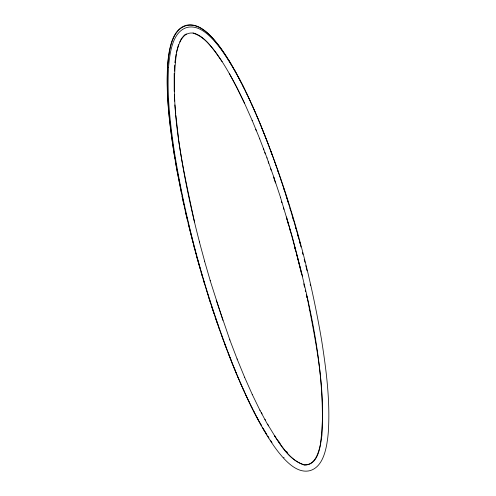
<?xml version="1.0" encoding="UTF-8"?>
<svg xmlns="http://www.w3.org/2000/svg" width="496" height="496" viewBox="0 0 496 496"><rect width="100%" height="100%" fill="white"/><g stroke="black" fill="none" stroke-linecap="round" stroke-linejoin="round"><path stroke-width="0.74" d="M174.183 73.396L174.208 91.307M174.332 71.114L174.71 65.038M168.566 67.307C166.83 95.926 170.308 124.57 174.536 152.83C186.019 223.677 205.189 293.285 231.068 360.214M174.859 62.756L176.142 54.107M176.353 52.669L178.523 44.69M179.75 42.073L181.288 38.806L184.555 34.931L186.403 33.939M193.111 32.928C202.728 35.483 208.996 44.076 215.066 51.348C226.883 67.493 236.022 85.38 244.59 103.404M283.762 457.43L284.078 457.765M286.496 451.36L287.42 452.476M222.723 51.032L221.929 49.78A146.649 144.286 -24.4 0 0 217.236 43.493L214.012 39.618A92.467 90.979 -24.4 0 0 212.362 37.77C205.728 30.591 196.348 22.649 185.826 25.389C175.41 28.607 171.535 40.294 169.576 49.91A92.64 91.146 -24.4 0 0 169.117 52.353L168.367 57.362A146.568 144.206 -24.4 0 0 167.611 65.193C165.776 96.584 169.88 127.999 174.989 158.912M222.14 61.64C214.191 50.71 206.404 36.995 192.566 33.021C181.951 32.19 178.318 44.77 176.495 52.985C169.086 109.734 182.764 166.749 194.5 222.003M274.871 435.922L275.739 437.168M278.337 440.913L280.066 443.405M274.679 436.158C282.627 447.088 290.414 460.803 304.246 464.783C314.867 465.608 318.5 453.028 320.317 444.813C327.261 395.064 316.349 344.894 306.956 296.18M222.58 50.716L224.087 53.022M223.225 51.652L224.8 54.076M271.957 442.55L270.388 440.126M224.651 53.76L225.5 55.137M225.358 54.82L226.195 56.203M226.052 55.887L226.883 57.269M268.299 436.933L268.987 437.999M226.74 56.953L227.565 58.342M267.759 436.176L268.448 437.249M227.422 58.026L228.241 59.421M228.098 59.105L228.91 60.5M266.414 434.019L267.084 435.097M228.768 60.183L229.27 61.082M266.271 433.702L265.552 432.531M229.127 60.766L229.983 62.254M266.054 433.436L265.341 432.264M229.487 61.349L231.737 65.193M267.871 424.526L268.64 425.791M267.394 424.105C277.264 439.177 286.124 458.887 304.389 465.099C318.922 465.012 320.23 445.78 321.96 435.042C325.55 360.902 306.206 287.841 286.533 216.981M264.845 431.359L265.199 431.948M230.194 62.521L233.015 67.388M264.988 431.675L263.934 429.914M264.492 430.77L263.444 429.003M263.587 429.319L262.31 427.13M232.24 65.974L233.647 68.491M233.504 68.175L234.273 69.595M261.535 425.711L260.288 423.497M234.131 69.279L236.127 72.918M261.051 424.923L257.697 418.785M234.751 70.382L236.741 74.034M259.197 421.594L259.811 422.71M236.592 73.718L237.485 75.411M258.59 420.484L256.953 417.403M237.342 75.094L238.229 76.799M229.276 73.377L236.803 87.37L244.447 103.081L252.241 120.578M261.349 412.629L262.068 413.962M264.932 419.287L265.645 420.62M259.873 410.111L267.536 424.421M238.086 76.477L240.417 80.966M256.221 416.02L257.102 417.719M238.818 77.866L241.137 82.355M255.49 414.631L256.364 416.336M254.764 413.236L255.632 414.947M254.907 413.552L253.332 410.446M240.994 82.038L241.856 83.756M254.188 412.157L252.619 409.045M241.707 83.44L243.313 86.657M242.42 84.835L244.063 88.158M251.869 407.545L252.768 409.361M251.125 406.044L252.011 407.861M243.914 87.842L244.801 89.664M250.381 404.538L251.267 406.36M244.658 89.348L245.539 91.171M249.643 403.031L250.523 404.854M252.228 394.401L260.016 410.434M245.396 90.855L246.27 92.684M248.911 401.518L249.792 403.347M246.128 92.368L246.996 94.197M248.186 400.005L249.06 401.834M246.853 93.88L247.715 95.709M247.467 398.486L248.335 400.322M247.572 95.393L248.428 97.228M247.609 398.809L246.004 395.362M248.285 96.912L249.184 98.834M246.896 397.29L245.26 393.756M249.035 98.518L249.928 100.446M249.786 100.13L250.666 102.058M244.516 392.144L245.402 394.072M250.523 101.742L251.404 103.67M243.778 390.532L244.658 392.46M251.261 103.354L252.135 105.288M243.052 388.914L243.927 390.848M251.987 104.966L252.861 106.907M242.327 387.295L243.195 389.23M244.578 377.22L252.371 394.717M252.712 106.584L253.58 108.525M241.602 385.677L242.47 387.612M253.437 108.209L254.293 110.149M240.889 384.053L241.75 385.993M254.15 109.827L255.037 111.842M240.145 382.354L241.031 384.369M254.894 111.526L255.775 113.541M239.407 380.655L240.287 382.676M255.632 113.224L256.513 115.246M238.675 378.956L239.549 380.978M256.364 114.929L257.238 116.951M237.944 377.251L238.818 379.273M257.095 116.628L257.963 118.656M237.224 375.546L238.086 377.568M257.821 118.333L259.396 122.072M237.367 375.863L235.786 372.13M236.648 374.158L234.069 367.964M259.253 121.749C288.288 191.785 308.816 265.329 321.588 340.033C326.269 370.01 330.206 400.415 328.395 430.807A146.568 144.206 -24.4 0 1 327.639 438.638L326.889 443.647A92.64 91.146 -24.4 0 1 326.43 446.09C324.465 455.706 320.59 467.393 310.174 470.611C299.652 473.351 290.272 465.409 283.638 458.23A92.467 90.979 -24.4 0 1 281.988 456.382L278.764 452.501A146.655 144.286 -24.4 0 1 274.077 446.214C256.835 421.309 244.702 393.334 233.064 365.502M260.921 125.581C250.201 100.105 238.663 74.704 222.884 51.9A146.649 144.286 -24.4 0 0 218.197 45.613L214.973 41.732A92.467 90.979 -24.4 0 0 213.323 39.891C206.689 32.711 197.309 24.769 186.787 27.509C176.371 30.721 172.496 42.408 170.531 52.03A92.64 91.146 -24.4 0 0 170.072 54.473L169.328 59.477A146.568 144.206 -24.4 0 0 168.572 67.307M260.214 124.081L262.117 128.7M252.092 120.261L259.768 138.911M255.762 129.357L256.345 130.764M237.051 358.887L244.72 377.537M235.03 370.078L227.23 350.66M261.975 128.383L263.116 131.167M232.072 363.035L233.207 365.819M262.967 130.845L264.095 133.635M232.215 363.351L228.179 353.146M263.953 133.312L265.075 136.102M264.932 135.786L266.042 138.582M265.899 138.26L267.003 141.056M266.86 140.74L267.958 143.536M259.619 138.595L267.065 158.081M263.271 148.471L263.816 149.891M264.752 152.415L265.292 153.834M229.753 339.723L237.193 359.203M267.809 143.22L269.359 147.244M227.373 350.982L224.434 343.251M269.216 146.928L272.118 154.665M225.965 347.274L223.064 339.531M270.605 150.635L273.476 158.391M221.712 335.811L223.206 339.847M273.327 158.075L274.815 162.118M220.373 332.084L221.855 336.127M274.666 161.801L276.136 165.85M266.916 157.759L274.028 177.742M270.636 168.659L271.151 170.116M268.169 161.789L268.683 163.246M229.896 340.039L216.225 300.216M219.046 328.346L220.515 332.401M275.993 165.534L278.733 173.333M219.195 328.668L215.165 317.105M277.512 169.899L278.374 172.397M217.887 324.923L211.414 305.796M278.591 173.017L281.282 180.86M281.139 180.544L284.791 191.555M214.043 313.658L208.983 298.232M273.885 177.425L280.587 197.582M273.556 177.097L275.497 182.974M222.927 320.379L210.137 280.5M283.625 188.089L284.847 191.865M284.995 192.181L286.198 195.97M210.335 302.331L207.787 294.444M286.397 196.602L287.196 199.125M286.056 195.653L287.252 199.442M287.395 199.758L288.573 203.552M287.444 200.074L288.232 202.597M206.609 290.65L207.936 294.76M280.445 197.265L292.256 236.642L302.455 276.117M281.43 201.308L281.883 202.765M283.464 207.88L283.91 209.343M288.43 203.23L289.707 207.241M205.474 286.961L206.751 290.966M289.931 207.979L290.6 210.199M290.011 208.401L290.681 210.62M205.623 287.277L203.248 279.564M290.904 211.358L294.109 222.041M204.501 283.582L201.072 272.155M292.882 218.017L293.533 220.243M202.3 276.179L196.881 257.294M294.32 222.785L295.176 225.754M286.936 219.22L287.364 220.708M287.86 222.623L288.294 224.111M289.937 229.636L290.365 231.124M204.563 261.156L210.285 280.817M295.387 226.498L296.019 228.724M295.455 226.92L296.087 229.152M200.148 268.764L195.864 253.568M296.441 230.212L297.067 232.444M297.271 233.182L298.096 236.164M297.333 233.61L298.158 236.586M298.363 237.336L298.97 239.568M299.317 240.628L300.123 243.617M299.379 241.062L299.981 243.294M294.853 247.554L295.653 250.542M293.303 241.998L293.706 243.499M294.909 247.981L295.715 250.976M199.342 241.719L204.705 261.479M196.007 253.884L193.868 246.109M300.378 244.788L300.973 247.027M195.002 250.158L188.151 223.423M302.337 252.259L302.92 254.504M193.037 242.693L185.43 211.817M304.203 259.309L304.953 262.303M296.844 255.025L300.533 269.861M300.905 271.349L301.642 274.313M199.485 242.036C190.811 208.773 183.731 175.076 178.814 141.05M305.778 265.627L306.094 266.916M306.249 267.555L307.03 270.773M187.376 219.877L184.555 207.942M303.732 283.811L304.563 287.147M305.251 290.166L305.592 291.679M310.192 284.32L310.484 285.609M184.698 208.258L182.013 196.304M183.836 204.383L176.669 169.08M306.28 294.698L306.906 297.73M309.237 309.089L309.547 310.601M181.344 192.746L175.286 161.219M176.34 166.774L173.575 150.716M173.315 148.403C169.31 120.999 166.055 93.242 167.753 65.509A146.568 144.206 -24.4 0 1 168.51 57.679L169.26 52.669A92.64 91.146 -24.4 0 1 169.719 50.226C171.684 40.61 175.553 28.923 185.975 25.705C196.497 22.965 205.871 30.907 212.505 38.087A92.467 90.979 -24.4 0 1 214.16 39.934L217.378 43.815A146.649 144.286 -24.4 0 1 222.065 50.102M178.721 140.3L175.857 115.543M174.896 104.929L175.72 114.024M174.363 94.333L174.704 101.147"/></g></svg>
